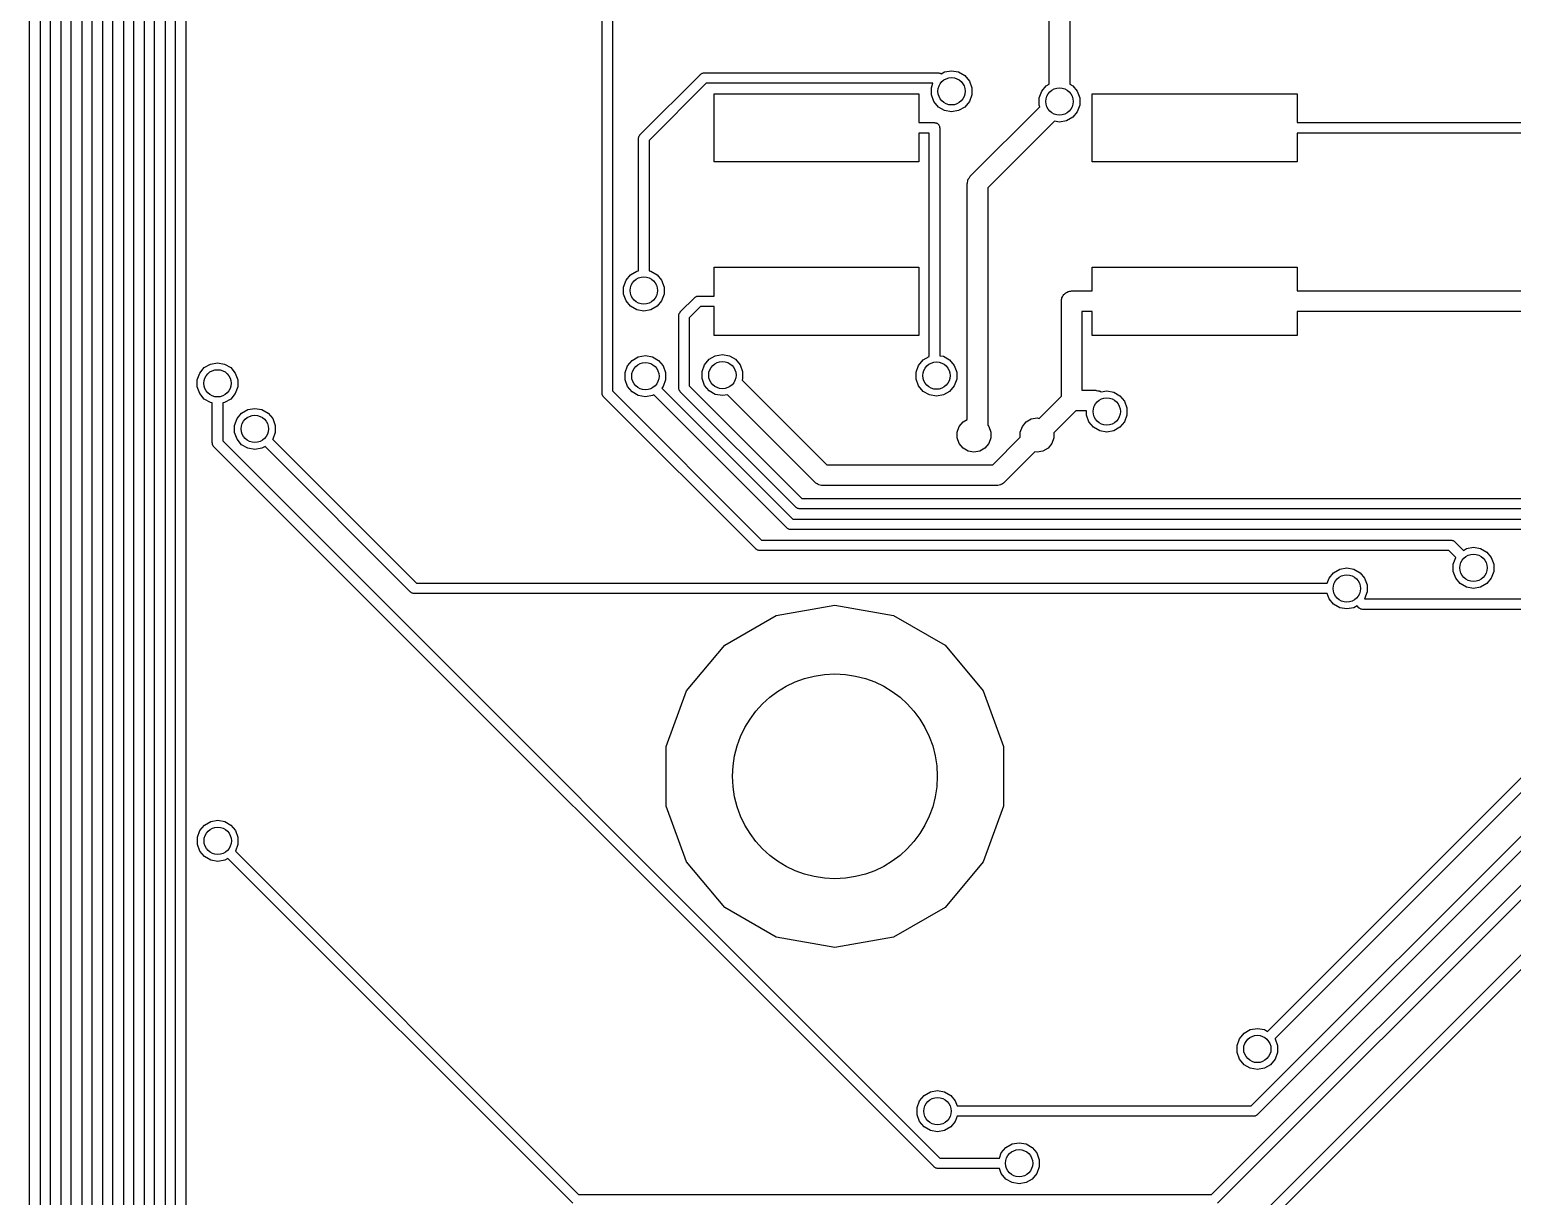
# Model space of a CAD drawing. Extents: x 0 to 100, y -163 to 0.
# Drawn here: x 35.7 to 57.42, y -58.65 to -41.56 of the extents above; entities that cross this region are included whole.
import ezdxf

# ---------------------------------------------------------------- set-up
doc = ezdxf.new("R2010")
doc.units = 0
doc.header["$MEASUREMENT"] = 0
doc.layers.add('BLACK', color=7, linetype='CONTINUOUS')

msp = doc.modelspace()

# ---------------------------------------------------------------- linework, layer by layer
at = {"layer": 'Black'}
for p, q in [((35.7029, -60.0641), (35.7029, -25.9545)), ((35.8553, -25.9861), (35.8553, -60.0325)), ((36.008, -59.9377), (36.008, -26.081)), ((36.1604, -26.1126), (36.1604, -59.9061)), ((36.3131, -59.8111), (36.3131, -26.2075)), ((36.4655, -26.2391), (36.4655, -59.7795)), ((36.6182, -59.6847), (36.6182, -26.334)), ((36.7706, -26.3656), (36.7706, -59.6531)), ((36.9233, -59.5581), (36.9233, -26.6762)), ((37.0757, -26.7078), (37.0757, -59.5265)), ((37.2284, -59.396), (37.2284, -27.6954)), ((37.3808, -27.727), (37.3808, -59.3645)), ((37.5335, -59.2701), (37.5335, -28.5551)), ((37.6859, -28.5867), (37.6859, -59.2385)), ((37.8387, -59.1442), (37.8387, -31.2775)), ((37.9911, -31.3091), (37.9911, -59.1127)), ((44.0879, -46.8849), (44.0879, -40.4916)), ((44.2403, -40.5362), (44.2403, -46.8533)), ((50.6404, -42.3589), (50.6404, -40.6369)), ((50.9404, -40.699), (50.9404, -42.3589)), ((44.6465, -43.0993), (45.5286, -42.2172)), ((45.6141, -42.3473), (44.7766, -43.1848)), ((45.5286, -42.2172), (45.5314, -42.2153)), ((45.5314, -42.2153), (45.5335, -42.2127)), ((45.5335, -42.2127), (45.5421, -42.2077)), ((45.5421, -42.2077), (45.5503, -42.202)), ((45.5503, -42.202), (45.5535, -42.2012)), ((45.5535, -42.2012), (45.5564, -42.1995)), ((45.5564, -42.1995), (45.5662, -42.1978)), ((45.5662, -42.1978), (45.5759, -42.1952)), ((45.5759, -42.1952), (45.5792, -42.1955)), ((45.5792, -42.1955), (45.5825, -42.1949)), ((45.5825, -42.1949), (49.0156, -42.1949)), ((48.9367, -42.3473), (45.6141, -42.3473)), ((48.9129, -42.4127), (48.9367, -42.3473)), ((49.0156, -42.1949), (49.0189, -42.1955)), ((49.0189, -42.1955), (49.0222, -42.1952)), ((49.0222, -42.1952), (49.0319, -42.1978)), ((49.0319, -42.1978), (49.0417, -42.1995)), ((49.0417, -42.1995), (49.0446, -42.2012)), ((49.0446, -42.2012), (49.0478, -42.202)), ((49.0478, -42.202), (49.056, -42.2078)), ((49.056, -42.2078), (49.0589, -42.2095)), ((49.0589, -42.2095), (49.1065, -42.182)), ((49.1065, -42.182), (49.2095, -42.1639)), ((49.2095, -42.1639), (49.3125, -42.182)), ((49.3125, -42.182), (49.4031, -42.2343)), ((49.4031, -42.2343), (49.4703, -42.3144)), ((49.4703, -42.3144), (49.5061, -42.4127)), ((45.73, -43.5), (45.73, -42.5)), ((45.73, -42.5), (48.73, -42.5)), ((48.73, -42.5), (48.73, -42.9238)), ((48.9129, -42.5173), (48.9129, -42.4127)), ((48.9487, -42.6156), (48.9129, -42.5173)), ((49.5061, -42.5173), (49.4703, -42.6156)), ((49.5061, -42.4127), (49.5061, -42.5173)), ((50.4938, -42.5624), (50.5296, -42.4641)), ((50.4938, -42.667), (50.4938, -42.5624)), ((50.5296, -42.4641), (50.5968, -42.384)), ((50.5968, -42.384), (50.6404, -42.3589)), ((50.9404, -42.3589), (50.984, -42.384)), ((50.984, -42.384), (51.0512, -42.4641)), ((51.0512, -42.4641), (51.087, -42.5624)), ((51.087, -42.5624), (51.087, -42.667)), ((51.27, -43.5), (51.27, -42.5)), ((51.27, -42.5), (54.27, -42.5)), ((54.27, -42.5), (54.27, -42.9238)), ((49.0159, -42.6957), (48.9487, -42.6156)), ((49.1065, -42.748), (49.0159, -42.6957)), ((49.2095, -42.7661), (49.1065, -42.748)), ((49.3125, -42.748), (49.2095, -42.7661)), ((49.4031, -42.6957), (49.3125, -42.748)), ((49.4703, -42.6156), (49.4031, -42.6957)), ((49.4838, -43.7091), (50.5024, -42.6906)), ((50.5024, -42.6906), (50.4938, -42.667)), ((51.0512, -42.7653), (50.984, -42.8454)), ((51.087, -42.667), (51.0512, -42.7653)), ((48.73, -42.9238), (48.9589, -42.9238)), ((48.9589, -42.9238), (48.9655, -42.925)), ((48.9655, -42.925), (48.9721, -42.925)), ((48.9721, -42.925), (48.9784, -42.9272)), ((48.9784, -42.9272), (48.985, -42.9284)), ((48.985, -42.9284), (48.9907, -42.9317)), ((48.9907, -42.9317), (48.997, -42.934)), ((48.997, -42.934), (49.0021, -42.9383)), ((49.0021, -42.9383), (49.0079, -42.9416)), ((49.0079, -42.9416), (49.0122, -42.9467)), ((49.0122, -42.9467), (49.0173, -42.951)), ((49.0173, -42.951), (49.0206, -42.9568)), ((49.0206, -42.9568), (49.0249, -42.9619)), ((49.0249, -42.9619), (49.0272, -42.9682)), ((49.0272, -42.9682), (49.0305, -42.9739)), ((49.0305, -42.9739), (49.0317, -42.9805)), ((49.0317, -42.9805), (49.0339, -42.9868)), ((49.0339, -42.9868), (49.0339, -42.9934)), ((49.0339, -42.9934), (49.0351, -43)), ((49.0351, -43), (49.0351, -46.3377)), ((50.7147, -42.9025), (49.7399, -43.8773)), ((50.7904, -42.9158), (50.7147, -42.9025)), ((50.8934, -42.8977), (50.7904, -42.9158)), ((50.984, -42.8454), (50.8934, -42.8977)), ((54.27, -42.9238), (69.6015, -42.9238)), ((44.6242, -43.1532), (44.6248, -43.1499)), ((44.6242, -45.0964), (44.6242, -43.1532)), ((44.6245, -43.1466), (44.6271, -43.1369)), ((44.6248, -43.1499), (44.6245, -43.1466)), ((44.6271, -43.1369), (44.6288, -43.1271)), ((44.6288, -43.1271), (44.6305, -43.1242)), ((44.6305, -43.1242), (44.6313, -43.121)), ((44.6313, -43.121), (44.6371, -43.1128)), ((44.6371, -43.1128), (44.642, -43.1042)), ((44.642, -43.1042), (44.6446, -43.1021)), ((44.6446, -43.1021), (44.6465, -43.0993)), ((44.7766, -43.1848), (44.7766, -45.0964)), ((48.8827, -43.0762), (48.73, -43.0762)), ((48.73, -43.0762), (48.73, -43.5)), ((48.8827, -46.3483), (48.8827, -43.0762)), ((69.5699, -43.0762), (54.27, -43.0762)), ((54.27, -43.0762), (54.27, -43.5)), ((48.73, -43.5), (45.73, -43.5)), ((54.27, -43.5), (51.27, -43.5)), ((49.4399, -43.8152), (49.441, -43.8087)), ((49.4399, -47.2723), (49.4399, -43.8152)), ((49.4405, -43.8021), (49.4455, -43.7832)), ((49.441, -43.8087), (49.4405, -43.8021)), ((49.4455, -43.7832), (49.4489, -43.7639)), ((49.4489, -43.7639), (49.4522, -43.7582)), ((49.4522, -43.7582), (49.454, -43.7518)), ((49.454, -43.7518), (49.4652, -43.7358)), ((49.4652, -43.7358), (49.475, -43.7188)), ((49.475, -43.7188), (49.48, -43.7145)), ((49.48, -43.7145), (49.4838, -43.7091)), ((49.7399, -43.8773), (49.7399, -47.3581)), ((44.4396, -45.2335), (44.5068, -45.1534)), ((44.5068, -45.1534), (44.5974, -45.1011)), ((44.5974, -45.1011), (44.6242, -45.0964)), ((44.7766, -45.0964), (44.8034, -45.1011)), ((44.8034, -45.1011), (44.894, -45.1534)), ((44.894, -45.1534), (44.9612, -45.2335)), ((45.73, -45.4638), (45.73, -45.04)), ((45.73, -45.04), (48.73, -45.04)), ((48.73, -45.04), (48.73, -46.04)), ((51.27, -45.39), (51.27, -45.04)), ((51.27, -45.04), (54.27, -45.04)), ((54.27, -45.04), (54.27, -45.39)), ((44.4038, -45.3318), (44.4396, -45.2335)), ((44.4038, -45.4364), (44.4038, -45.3318)), ((44.9612, -45.2335), (44.997, -45.3318)), ((44.997, -45.3318), (44.997, -45.4364)), ((50.916, -45.399), (50.9289, -45.3968)), ((50.9289, -45.3968), (50.9413, -45.3923)), ((50.9413, -45.3923), (50.9544, -45.3923)), ((50.9544, -45.3923), (50.9673, -45.39)), ((50.9673, -45.39), (51.27, -45.39)), ((54.27, -45.39), (68.2934, -45.39)), ((44.4396, -45.5347), (44.4038, -45.4364)), ((44.5068, -45.6148), (44.4396, -45.5347)), ((44.5974, -45.6671), (44.5068, -45.6148)), ((44.894, -45.6148), (44.8034, -45.6671)), ((44.9612, -45.5347), (44.894, -45.6148)), ((44.997, -45.4364), (44.9612, -45.5347)), ((45.2353, -45.698), (45.4472, -45.4861)), ((45.4472, -45.4861), (45.45, -45.4842)), ((45.45, -45.4842), (45.4521, -45.4816)), ((45.4521, -45.4816), (45.4607, -45.4766)), ((45.4607, -45.4766), (45.4689, -45.4709)), ((45.4689, -45.4709), (45.4721, -45.4701)), ((45.4721, -45.4701), (45.475, -45.4684)), ((45.475, -45.4684), (45.4848, -45.4667)), ((45.4848, -45.4667), (45.4945, -45.4641)), ((45.4945, -45.4641), (45.4978, -45.4644)), ((45.4978, -45.4644), (45.5011, -45.4638)), ((45.5011, -45.4638), (45.73, -45.4638)), ((50.8173, -45.54), (50.8196, -45.5271)), ((50.8173, -46.9329), (50.8173, -45.54)), ((50.8196, -45.514), (50.8241, -45.5016)), ((50.8196, -45.5271), (50.8196, -45.514)), ((50.8241, -45.5016), (50.8263, -45.4887)), ((50.8263, -45.4887), (50.8329, -45.4773)), ((50.8329, -45.4773), (50.8374, -45.465)), ((50.8374, -45.465), (50.8458, -45.4549)), ((50.8458, -45.4549), (50.8524, -45.4436)), ((50.8524, -45.4436), (50.8624, -45.4351)), ((50.8624, -45.4351), (50.8709, -45.4251)), ((50.8709, -45.4251), (50.8822, -45.4185)), ((50.8822, -45.4185), (50.8923, -45.4101)), ((50.8923, -45.4101), (50.9046, -45.4056)), ((50.9046, -45.4056), (50.916, -45.399)), ((44.7004, -45.6852), (44.5974, -45.6671)), ((44.8034, -45.6671), (44.7004, -45.6852)), ((45.213, -45.7519), (45.2136, -45.7486)), ((45.213, -46.8124), (45.213, -45.7519)), ((45.2133, -45.7453), (45.2159, -45.7356)), ((45.2136, -45.7486), (45.2133, -45.7453)), ((45.2159, -45.7356), (45.2176, -45.7258)), ((45.2176, -45.7258), (45.2193, -45.7229)), ((45.2193, -45.7229), (45.2201, -45.7197)), ((45.2201, -45.7197), (45.2259, -45.7115)), ((45.2259, -45.7115), (45.2308, -45.7029)), ((45.2308, -45.7029), (45.2334, -45.7008)), ((45.2334, -45.7008), (45.2353, -45.698)), ((45.5327, -45.6162), (45.3654, -45.7835)), ((45.3654, -45.7835), (45.3654, -46.7808)), ((45.73, -45.6162), (45.5327, -45.6162)), ((45.73, -46.04), (45.73, -45.6162)), ((51.27, -45.69), (51.1173, -45.69)), ((51.1173, -45.69), (51.1173, -46.845)), ((51.27, -46.04), (51.27, -45.69)), ((68.3308, -45.69), (54.27, -45.69)), ((54.27, -45.69), (54.27, -46.04)), ((48.73, -46.04), (45.73, -46.04)), ((54.27, -46.04), (51.27, -46.04)), ((38.2616, -46.5121), (38.3522, -46.4598)), ((38.3522, -46.4598), (38.4552, -46.4417)), ((38.4552, -46.4417), (38.5582, -46.4598)), ((38.5582, -46.4598), (38.6488, -46.5121)), ((44.4622, -46.4874), (44.5294, -46.4073)), ((44.5294, -46.4073), (44.62, -46.355)), ((44.62, -46.355), (44.723, -46.3369)), ((44.723, -46.3369), (44.826, -46.355)), ((44.826, -46.355), (44.9166, -46.4073)), ((44.9166, -46.4073), (44.9838, -46.4874)), ((45.5546, -46.5696), (45.5904, -46.4713)), ((45.5904, -46.4713), (45.6576, -46.3912)), ((45.6576, -46.3912), (45.7482, -46.3389)), ((45.7482, -46.3389), (45.8512, -46.3208)), ((45.8512, -46.3208), (45.9542, -46.3389)), ((45.9542, -46.3389), (46.0448, -46.3912)), ((46.0448, -46.3912), (46.112, -46.4713)), ((46.112, -46.4713), (46.1478, -46.5696)), ((48.6906, -46.5781), (48.7264, -46.4798)), ((48.7264, -46.4798), (48.7936, -46.3997)), ((48.7936, -46.3997), (48.8827, -46.3483)), ((49.0351, -46.3377), (49.0902, -46.3474)), ((49.0902, -46.3474), (49.1808, -46.3997)), ((49.1808, -46.3997), (49.248, -46.4798)), ((49.248, -46.4798), (49.2838, -46.5781)), ((38.1586, -46.6905), (38.1944, -46.5922)), ((38.1586, -46.7951), (38.1586, -46.6905)), ((38.1944, -46.5922), (38.2616, -46.5121)), ((38.6488, -46.5121), (38.716, -46.5922)), ((38.716, -46.5922), (38.7518, -46.6905)), ((38.7518, -46.6905), (38.7518, -46.7951)), ((44.4264, -46.5857), (44.4622, -46.4874)), ((44.4264, -46.6903), (44.4264, -46.5857)), ((44.4622, -46.7886), (44.4264, -46.6903)), ((44.9838, -46.4874), (45.0196, -46.5857)), ((45.0196, -46.6903), (44.9838, -46.7886)), ((45.0196, -46.5857), (45.0196, -46.6903)), ((45.5546, -46.6742), (45.5546, -46.5696)), ((45.5904, -46.7725), (45.5546, -46.6742)), ((46.1478, -46.6742), (46.1392, -46.6978)), ((46.1392, -46.6978), (47.3801, -47.9387)), ((46.1478, -46.5696), (46.1478, -46.6742)), ((48.6906, -46.6827), (48.6906, -46.5781)), ((48.7264, -46.781), (48.6906, -46.6827)), ((49.2838, -46.6827), (49.248, -46.781)), ((49.2838, -46.5781), (49.2838, -46.6827)), ((38.1944, -46.8934), (38.1586, -46.7951)), ((38.2616, -46.9735), (38.1944, -46.8934)), ((38.716, -46.8934), (38.6488, -46.9735)), ((38.7518, -46.7951), (38.716, -46.8934)), ((44.0885, -46.8882), (44.0879, -46.8849)), ((44.0882, -46.8915), (44.0885, -46.8882)), ((44.0908, -46.9012), (44.0882, -46.8915)), ((44.0925, -46.911), (44.0908, -46.9012)), ((44.0942, -46.9139), (44.0925, -46.911)), ((44.095, -46.9171), (44.0942, -46.9139)), ((44.1008, -46.9253), (44.095, -46.9171)), ((44.2403, -46.8533), (46.4259, -49.0389)), ((44.5294, -46.8687), (44.4622, -46.7886)), ((44.62, -46.921), (44.5294, -46.8687)), ((44.8455, -46.9097), (44.826, -46.921)), ((46.7995, -48.8638), (44.8455, -46.9097)), ((44.9838, -46.7886), (44.9637, -46.8125)), ((44.9637, -46.8125), (46.885, -48.7337)), ((45.2136, -46.8157), (45.213, -46.8124)), ((45.2133, -46.819), (45.2136, -46.8157)), ((45.2159, -46.8287), (45.2133, -46.819)), ((45.2176, -46.8385), (45.2159, -46.8287)), ((45.2193, -46.8414), (45.2176, -46.8385)), ((45.2201, -46.8446), (45.2193, -46.8414)), ((45.2259, -46.8528), (45.2201, -46.8446)), ((45.2308, -46.8614), (45.2259, -46.8528)), ((45.2334, -46.8635), (45.2308, -46.8614)), ((45.2353, -46.8663), (45.2334, -46.8635)), ((46.9276, -48.5586), (45.2353, -46.8663)), ((45.3654, -46.7808), (47.0131, -48.4285)), ((45.6576, -46.8526), (45.5904, -46.7725)), ((45.7482, -46.9049), (45.6576, -46.8526)), ((45.8512, -46.923), (45.7482, -46.9049)), ((45.9269, -46.9097), (45.8512, -46.923)), ((47.2119, -48.1948), (45.9269, -46.9097)), ((48.7936, -46.8611), (48.7264, -46.781)), ((48.8842, -46.9134), (48.7936, -46.8611)), ((48.9872, -46.9315), (48.8842, -46.9134)), ((49.0902, -46.9134), (48.9872, -46.9315)), ((49.1808, -46.8611), (49.0902, -46.9134)), ((49.248, -46.781), (49.1808, -46.8611)), ((51.1173, -46.845), (51.3216, -46.845)), ((51.3216, -46.845), (51.3281, -46.8461)), ((51.3281, -46.8461), (51.3347, -46.8456)), ((51.3347, -46.8456), (51.3536, -46.8506)), ((51.3536, -46.8506), (51.3729, -46.854)), ((51.3729, -46.854), (51.3786, -46.8573)), ((51.3786, -46.8573), (51.385, -46.8591)), ((51.385, -46.8591), (51.399, -46.8689)), ((51.399, -46.8689), (51.482, -46.8543)), ((51.482, -46.8543), (51.585, -46.8724)), ((51.585, -46.8724), (51.6756, -46.9247)), ((38.3522, -47.0258), (38.2616, -46.9735)), ((38.379, -47.0305), (38.3522, -47.0258)), ((38.379, -47.617), (38.379, -47.0305)), ((38.5582, -47.0258), (38.5314, -47.0305)), ((38.5314, -47.0305), (38.5314, -47.5854)), ((38.6488, -46.9735), (38.5582, -47.0258)), ((38.8087, -47.1803), (38.8993, -47.128)), ((38.8993, -47.128), (39.0023, -47.1099)), ((39.0023, -47.1099), (39.1053, -47.128)), ((39.1053, -47.128), (39.1959, -47.1803)), ((44.1057, -46.9339), (44.1008, -46.9253)), ((44.1083, -46.936), (44.1057, -46.9339)), ((44.1102, -46.9388), (44.1083, -46.936)), ((46.3404, -49.169), (44.1102, -46.9388)), ((44.723, -46.9391), (44.62, -46.921)), ((44.826, -46.921), (44.723, -46.9391)), ((50.4944, -47.2558), (50.8173, -46.9329)), ((51.6756, -46.9247), (51.7428, -47.0048)), ((51.7428, -47.0048), (51.7786, -47.1031)), ((51.7786, -47.1031), (51.7786, -47.2077)), ((38.7057, -47.3587), (38.7415, -47.2604)), ((38.7415, -47.2604), (38.8087, -47.1803)), ((39.1959, -47.1803), (39.2631, -47.2604)), ((39.2631, -47.2604), (39.2989, -47.3587)), ((49.3213, -47.3751), (49.3771, -47.3086)), ((49.3771, -47.3086), (49.4399, -47.2723)), ((50.2459, -47.3751), (50.3017, -47.3086)), ((50.3017, -47.3086), (50.3768, -47.2652)), ((50.3768, -47.2652), (50.4623, -47.2501)), ((50.4623, -47.2501), (50.4944, -47.2558)), ((51.0294, -47.145), (50.7084, -47.4661)), ((51.1854, -47.145), (51.0294, -47.145)), ((51.1854, -47.2077), (51.1854, -47.145)), ((51.2212, -47.306), (51.1854, -47.2077)), ((51.2884, -47.3861), (51.2212, -47.306)), ((51.7428, -47.306), (51.6756, -47.3861)), ((51.7786, -47.2077), (51.7428, -47.306)), ((38.7057, -47.4633), (38.7057, -47.3587)), ((38.7415, -47.5616), (38.7057, -47.4633)), ((38.8087, -47.6417), (38.7415, -47.5616)), ((39.2631, -47.5616), (39.262, -47.5629)), ((39.262, -47.5629), (41.3703, -49.6712)), ((39.2989, -47.4633), (39.2631, -47.5616)), ((39.2989, -47.3587), (39.2989, -47.4633)), ((49.2916, -47.4566), (49.3213, -47.3751)), ((49.2916, -47.5434), (49.2916, -47.4566)), ((49.3213, -47.6249), (49.2916, -47.5434)), ((49.7399, -47.3581), (49.7541, -47.3751)), ((49.7541, -47.3751), (49.7838, -47.4566)), ((49.7838, -47.5434), (49.7541, -47.6249)), ((49.7838, -47.4566), (49.7838, -47.5434)), ((49.8115, -47.9387), (50.2162, -47.534)), ((50.2162, -47.4566), (50.2459, -47.3751)), ((50.2162, -47.534), (50.2162, -47.4566)), ((50.7084, -47.5434), (50.6787, -47.6249)), ((50.7084, -47.4661), (50.7084, -47.5434)), ((51.379, -47.4384), (51.2884, -47.3861)), ((51.482, -47.4565), (51.379, -47.4384)), ((51.585, -47.4384), (51.482, -47.4565)), ((51.6756, -47.3861), (51.585, -47.4384)), ((38.3796, -47.6203), (38.379, -47.617)), ((38.3793, -47.6236), (38.3796, -47.6203)), ((38.3819, -47.6333), (38.3793, -47.6236)), ((38.3836, -47.6431), (38.3819, -47.6333)), ((38.3853, -47.646), (38.3836, -47.6431)), ((38.3861, -47.6492), (38.3853, -47.646)), ((38.3919, -47.6574), (38.3861, -47.6492)), ((38.3968, -47.666), (38.3919, -47.6574)), ((38.3994, -47.6681), (38.3968, -47.666)), ((38.4013, -47.6709), (38.3994, -47.6681)), ((48.9527, -58.2223), (38.4013, -47.6709)), ((38.5314, -47.5854), (49.0382, -58.0922)), ((38.8993, -47.694), (38.8087, -47.6417)), ((39.0023, -47.7121), (38.8993, -47.694)), ((39.1053, -47.694), (39.0023, -47.7121)), ((39.1511, -47.6675), (39.1053, -47.694)), ((41.2848, -49.8013), (39.1511, -47.6675)), ((49.3771, -47.6914), (49.3213, -47.6249)), ((49.4523, -47.7348), (49.3771, -47.6914)), ((49.5377, -47.7499), (49.4523, -47.7348)), ((49.6232, -47.7348), (49.5377, -47.7499)), ((49.6983, -47.6914), (49.6232, -47.7348)), ((49.7541, -47.6249), (49.6983, -47.6914)), ((50.4302, -47.7442), (49.9797, -48.1948)), ((50.4623, -47.7499), (50.4302, -47.7442)), ((50.5477, -47.7348), (50.4623, -47.7499)), ((50.6229, -47.6914), (50.5477, -47.7348)), ((50.6787, -47.6249), (50.6229, -47.6914)), ((47.3801, -47.9387), (49.8115, -47.9387)), ((47.2173, -48.1986), (47.2119, -48.1948)), ((47.2216, -48.2036), (47.2173, -48.1986)), ((47.2386, -48.2134), (47.2216, -48.2036)), ((47.2546, -48.2246), (47.2386, -48.2134)), ((49.953, -48.2134), (49.937, -48.2246)), ((49.97, -48.2036), (49.953, -48.2134)), ((49.9743, -48.1986), (49.97, -48.2036)), ((49.9797, -48.1948), (49.9743, -48.1986)), ((47.0131, -48.4285), (71.1099, -48.4285)), ((47.261, -48.2264), (47.2546, -48.2246)), ((47.2667, -48.2297), (47.261, -48.2264)), ((47.286, -48.2331), (47.2667, -48.2297)), ((47.3049, -48.2381), (47.286, -48.2331)), ((47.3115, -48.2376), (47.3049, -48.2381)), ((47.318, -48.2387), (47.3115, -48.2376)), ((49.8736, -48.2387), (47.318, -48.2387)), ((49.8801, -48.2376), (49.8736, -48.2387)), ((49.8867, -48.2381), (49.8801, -48.2376)), ((49.9056, -48.2331), (49.8867, -48.2381)), ((49.9249, -48.2297), (49.9056, -48.2331)), ((49.9306, -48.2264), (49.9249, -48.2297)), ((49.937, -48.2246), (49.9306, -48.2264)), ((46.9304, -48.5605), (46.9276, -48.5586)), ((46.9325, -48.5631), (46.9304, -48.5605)), ((46.9411, -48.5681), (46.9325, -48.5631)), ((46.9493, -48.5738), (46.9411, -48.5681)), ((46.9525, -48.5746), (46.9493, -48.5738)), ((46.9554, -48.5763), (46.9525, -48.5746)), ((46.9652, -48.578), (46.9554, -48.5763)), ((46.9749, -48.5806), (46.9652, -48.578)), ((46.9782, -48.5803), (46.9749, -48.5806)), ((46.9815, -48.5809), (46.9782, -48.5803)), ((71.1415, -48.5809), (46.9815, -48.5809)), ((46.8023, -48.8657), (46.7995, -48.8638)), ((46.8044, -48.8683), (46.8023, -48.8657)), ((46.813, -48.8733), (46.8044, -48.8683)), ((46.8212, -48.879), (46.813, -48.8733)), ((46.885, -48.7337), (72.5278, -48.7337)), ((46.4259, -49.0389), (56.524, -49.0389)), ((46.8244, -48.8798), (46.8212, -48.879)), ((46.8273, -48.8815), (46.8244, -48.8798)), ((46.8371, -48.8832), (46.8273, -48.8815)), ((46.8468, -48.8858), (46.8371, -48.8832)), ((46.8501, -48.8855), (46.8468, -48.8858)), ((46.8534, -48.8861), (46.8501, -48.8855)), ((72.5416, -48.8861), (46.8534, -48.8861)), ((56.524, -49.0389), (56.5273, -49.0395)), ((56.5273, -49.0395), (56.5306, -49.0392)), ((56.5306, -49.0392), (56.5403, -49.0418)), ((56.5403, -49.0418), (56.5501, -49.0435)), ((56.5501, -49.0435), (56.553, -49.0452)), ((56.553, -49.0452), (56.5562, -49.046)), ((56.5562, -49.046), (56.5644, -49.0518)), ((56.5644, -49.0518), (56.573, -49.0567)), ((56.573, -49.0567), (56.5751, -49.0593)), ((56.5751, -49.0593), (56.5779, -49.0612)), ((56.5779, -49.0612), (56.7066, -49.19)), ((46.3432, -49.1709), (46.3404, -49.169)), ((46.3453, -49.1735), (46.3432, -49.1709)), ((46.3539, -49.1784), (46.3453, -49.1735)), ((46.3621, -49.1842), (46.3539, -49.1784)), ((46.3653, -49.185), (46.3621, -49.1842)), ((46.3682, -49.1867), (46.3653, -49.185)), ((46.378, -49.1884), (46.3682, -49.1867)), ((46.3877, -49.191), (46.378, -49.1884)), ((46.391, -49.1907), (46.3877, -49.191)), ((46.3943, -49.1913), (46.391, -49.1907)), ((56.4924, -49.1913), (46.3943, -49.1913)), ((56.5957, -49.2946), (56.4924, -49.1913)), ((56.5588, -49.3942), (56.5946, -49.2959)), ((56.5946, -49.2959), (56.5957, -49.2946)), ((56.7066, -49.19), (56.7524, -49.1635)), ((56.7524, -49.1635), (56.8554, -49.1454)), ((56.8554, -49.1454), (56.9584, -49.1635)), ((56.9584, -49.1635), (57.049, -49.2158)), ((57.049, -49.2158), (57.1162, -49.2959)), ((57.1162, -49.2959), (57.152, -49.3942)), ((54.7392, -49.5968), (54.8064, -49.5167)), ((54.8064, -49.5167), (54.897, -49.4644)), ((54.897, -49.4644), (55, -49.4463)), ((55, -49.4463), (55.103, -49.4644)), ((55.103, -49.4644), (55.1936, -49.5167)), ((55.1936, -49.5167), (55.2608, -49.5968)), ((56.5588, -49.4988), (56.5588, -49.3942)), ((56.5946, -49.5971), (56.5588, -49.4988)), ((57.152, -49.4988), (57.1162, -49.5971)), ((57.152, -49.3942), (57.152, -49.4988)), ((41.3703, -49.6712), (54.7121, -49.6712)), ((54.7121, -49.6712), (54.7392, -49.5968)), ((55.2608, -49.5968), (55.2966, -49.6951)), ((55.2966, -49.6951), (55.2966, -49.7997)), ((56.6618, -49.6772), (56.5946, -49.5971)), ((56.7524, -49.7295), (56.6618, -49.6772)), ((56.8554, -49.7476), (56.7524, -49.7295)), ((56.9584, -49.7295), (56.8554, -49.7476)), ((57.049, -49.6772), (56.9584, -49.7295)), ((57.1162, -49.5971), (57.049, -49.6772)), ((41.2876, -49.8032), (41.2848, -49.8013)), ((41.2897, -49.8058), (41.2876, -49.8032)), ((41.2983, -49.8108), (41.2897, -49.8058)), ((41.3065, -49.8165), (41.2983, -49.8108)), ((41.3097, -49.8173), (41.3065, -49.8165)), ((41.3126, -49.819), (41.3097, -49.8173)), ((41.3224, -49.8207), (41.3126, -49.819)), ((41.3321, -49.8233), (41.3224, -49.8207)), ((41.3354, -49.823), (41.3321, -49.8233)), ((41.3387, -49.8236), (41.3354, -49.823)), ((54.7121, -49.8236), (41.3387, -49.8236)), ((54.7392, -49.898), (54.7121, -49.8236)), ((54.8064, -49.9781), (54.7392, -49.898)), ((55.2608, -49.898), (55.2597, -49.8993)), ((55.2597, -49.8993), (55.2622, -49.9018)), ((55.2966, -49.7997), (55.2608, -49.898)), ((55.2622, -49.9018), (58.3984, -49.9018)), ((45.8869, -50.5776), (46.6417, -50.1418)), ((46.6417, -50.1418), (47.5, -49.9904)), ((47.5, -49.9904), (48.3583, -50.1418)), ((48.3583, -50.1418), (49.1131, -50.5776)), ((53.8376, -56.2374), (59.9385, -50.1364)), ((54.897, -50.0304), (54.8064, -49.9781)), ((55, -50.0485), (54.897, -50.0304)), ((55.103, -50.0304), (55, -50.0485)), ((55.1488, -50.0039), (55.103, -50.0304)), ((55.1767, -50.0319), (55.1488, -50.0039)), ((55.1795, -50.0338), (55.1767, -50.0319)), ((55.1816, -50.0364), (55.1795, -50.0338)), ((55.1902, -50.0413), (55.1816, -50.0364)), ((55.1984, -50.0471), (55.1902, -50.0413)), ((55.2016, -50.0479), (55.1984, -50.0471)), ((55.2045, -50.0496), (55.2016, -50.0479)), ((55.2143, -50.0513), (55.2045, -50.0496)), ((55.224, -50.0539), (55.2143, -50.0513)), ((55.2273, -50.0536), (55.224, -50.0539)), ((55.2306, -50.0542), (55.2273, -50.0536)), ((58.43, -50.0542), (55.2306, -50.0542)), ((60.024, -50.2665), (53.9485, -56.342)), ((45.3267, -51.2452), (45.8869, -50.5776)), ((49.1131, -50.5776), (49.6733, -51.2452)), ((53.6004, -57.3283), (60.2087, -50.72)), ((53.0191, -58.6246), (60.6185, -51.0252)), ((60.2942, -50.8501), (53.6859, -57.4584)), ((45.0286, -52.0642), (45.3267, -51.2452)), ((49.6733, -51.2452), (49.9714, -52.0642)), ((60.704, -51.1553), (53.1046, -58.7547)), ((52.6192, -60.0448), (61.3308, -51.3332)), ((61.4163, -51.4633), (52.7047, -60.1749)), ((45.0286, -52.9358), (45.0286, -52.0642)), ((49.9714, -52.0642), (49.9714, -52.9358)), ((45.3267, -53.7548), (45.0286, -52.9358)), ((49.9714, -52.9358), (49.6733, -53.7548)), ((38.1971, -53.2942), (38.2643, -53.2141)), ((38.2643, -53.2141), (38.3549, -53.1618)), ((38.3549, -53.1618), (38.4579, -53.1437)), ((38.4579, -53.1437), (38.5609, -53.1618)), ((38.5609, -53.1618), (38.6515, -53.2141)), ((38.6515, -53.2141), (38.7187, -53.2942)), ((38.1613, -53.3925), (38.1971, -53.2942)), ((38.1613, -53.4971), (38.1613, -53.3925)), ((38.7187, -53.2942), (38.7545, -53.3925)), ((38.7545, -53.3925), (38.7545, -53.4971)), ((38.1971, -53.5954), (38.1613, -53.4971)), ((38.2643, -53.6755), (38.1971, -53.5954)), ((38.7187, -53.5954), (38.7176, -53.5967)), ((38.7176, -53.5967), (43.7455, -58.6246)), ((38.7545, -53.4971), (38.7187, -53.5954)), ((38.3549, -53.7278), (38.2643, -53.6755)), ((38.4579, -53.7459), (38.3549, -53.7278)), ((38.5609, -53.7278), (38.4579, -53.7459)), ((38.6067, -53.7013), (38.5609, -53.7278)), ((43.66, -58.7547), (38.6067, -53.7013)), ((45.8869, -54.4224), (45.3267, -53.7548)), ((49.6733, -53.7548), (49.1131, -54.4224)), ((46.6417, -54.8582), (45.8869, -54.4224)), ((49.1131, -54.4224), (48.3583, -54.8582)), ((47.5, -55.0095), (46.6417, -54.8582)), ((48.3583, -54.8582), (47.5, -55.0095)), ((53.4952, -56.2632), (53.5858, -56.2109)), ((53.5858, -56.2109), (53.6888, -56.1928)), ((53.6888, -56.1928), (53.7918, -56.2109)), ((53.7918, -56.2109), (53.8376, -56.2374)), ((53.3922, -56.4416), (53.428, -56.3433)), ((53.3922, -56.5462), (53.3922, -56.4416)), ((53.428, -56.3433), (53.4952, -56.2632)), ((53.9485, -56.342), (53.9496, -56.3433)), ((53.9496, -56.3433), (53.9854, -56.4416)), ((53.9854, -56.4416), (53.9854, -56.5462)), ((53.428, -56.6445), (53.3922, -56.5462)), ((53.4952, -56.7246), (53.428, -56.6445)), ((53.9496, -56.6445), (53.8824, -56.7246)), ((53.9854, -56.5462), (53.9496, -56.6445)), ((53.5858, -56.7769), (53.4952, -56.7246)), ((53.6888, -56.795), (53.5858, -56.7769)), ((53.7918, -56.7769), (53.6888, -56.795)), ((53.8824, -56.7246), (53.7918, -56.7769)), ((48.8089, -57.1738), (48.8995, -57.1215)), ((48.8995, -57.1215), (49.0025, -57.1034)), ((49.0025, -57.1034), (49.1055, -57.1215)), ((49.1055, -57.1215), (49.1961, -57.1738)), ((48.7059, -57.3522), (48.7417, -57.2539)), ((48.7417, -57.2539), (48.8089, -57.1738)), ((49.1961, -57.1738), (49.2633, -57.2539)), ((49.2633, -57.2539), (49.2904, -57.3283)), ((49.2904, -57.3283), (53.6004, -57.3283)), ((48.7059, -57.4568), (48.7059, -57.3522)), ((48.7417, -57.5551), (48.7059, -57.4568)), ((48.8089, -57.6352), (48.7417, -57.5551)), ((49.2633, -57.5551), (49.1961, -57.6352)), ((49.2904, -57.4807), (49.2633, -57.5551)), ((53.632, -57.4807), (49.2904, -57.4807)), ((53.6353, -57.4801), (53.632, -57.4807)), ((53.6386, -57.4804), (53.6353, -57.4801)), ((53.6483, -57.4778), (53.6386, -57.4804)), ((53.6581, -57.4761), (53.6483, -57.4778)), ((53.661, -57.4744), (53.6581, -57.4761)), ((53.6642, -57.4736), (53.661, -57.4744)), ((53.6724, -57.4678), (53.6642, -57.4736)), ((53.681, -57.4629), (53.6724, -57.4678)), ((53.6831, -57.4603), (53.681, -57.4629)), ((53.6859, -57.4584), (53.6831, -57.4603)), ((48.8995, -57.6875), (48.8089, -57.6352)), ((49.0025, -57.7056), (48.8995, -57.6875)), ((49.1055, -57.6875), (49.0025, -57.7056)), ((49.1961, -57.6352), (49.1055, -57.6875)), ((49.9373, -58.0178), (50.0045, -57.9377)), ((50.0045, -57.9377), (50.0951, -57.8854)), ((50.0951, -57.8854), (50.1981, -57.8673)), ((50.1981, -57.8673), (50.3011, -57.8854)), ((50.3011, -57.8854), (50.3917, -57.9377)), ((50.3917, -57.9377), (50.4589, -58.0178)), ((49.0382, -58.0922), (49.9102, -58.0922)), ((49.9102, -58.0922), (49.9373, -58.0178)), ((50.4589, -58.0178), (50.4947, -58.1161)), ((50.4947, -58.1161), (50.4947, -58.2207)), ((48.9555, -58.2242), (48.9527, -58.2223)), ((48.9576, -58.2268), (48.9555, -58.2242)), ((48.9662, -58.2317), (48.9576, -58.2268)), ((48.9744, -58.2375), (48.9662, -58.2317)), ((48.9776, -58.2383), (48.9744, -58.2375)), ((48.9805, -58.24), (48.9776, -58.2383)), ((48.9903, -58.2417), (48.9805, -58.24)), ((49, -58.2443), (48.9903, -58.2417)), ((49.0033, -58.244), (49, -58.2443)), ((49.0066, -58.2446), (49.0033, -58.244)), ((49.9102, -58.2446), (49.0066, -58.2446)), ((49.9373, -58.319), (49.9102, -58.2446)), ((50.0045, -58.3991), (49.9373, -58.319)), ((50.0951, -58.4514), (50.0045, -58.3991)), ((50.3917, -58.3991), (50.3011, -58.4514)), ((50.4589, -58.319), (50.3917, -58.3991)), ((50.4947, -58.2207), (50.4589, -58.319)), ((43.7455, -58.6246), (53.0191, -58.6246)), ((50.1981, -58.4695), (50.0951, -58.4514)), ((50.3011, -58.4514), (50.1981, -58.4695))]:
    msp.add_line(p, q, dxfattribs=at)
for centre, radius in [((49.2095, -42.465), 0.2), ((50.7904, -42.6147), 0.2), ((44.7004, -45.3841), 0.2), ((44.723, -46.638), 0.2), ((45.8512, -46.6219), 0.2), ((48.9872, -46.6304), 0.2), ((38.4552, -46.7428), 0.2), ((51.482, -47.1554), 0.2), ((39.0023, -47.411), 0.2), ((56.8554, -49.4465), 0.2), ((55, -49.7474), 0.2), ((47.5, -52.5), 1.5), ((38.4579, -53.4448), 0.2), ((53.6888, -56.4939), 0.2), ((49.0025, -57.4045), 0.2), ((50.1981, -58.1684), 0.2)]:
    msp.add_circle(centre, radius, dxfattribs=at)

doc.saveas('drawing.dxf')
